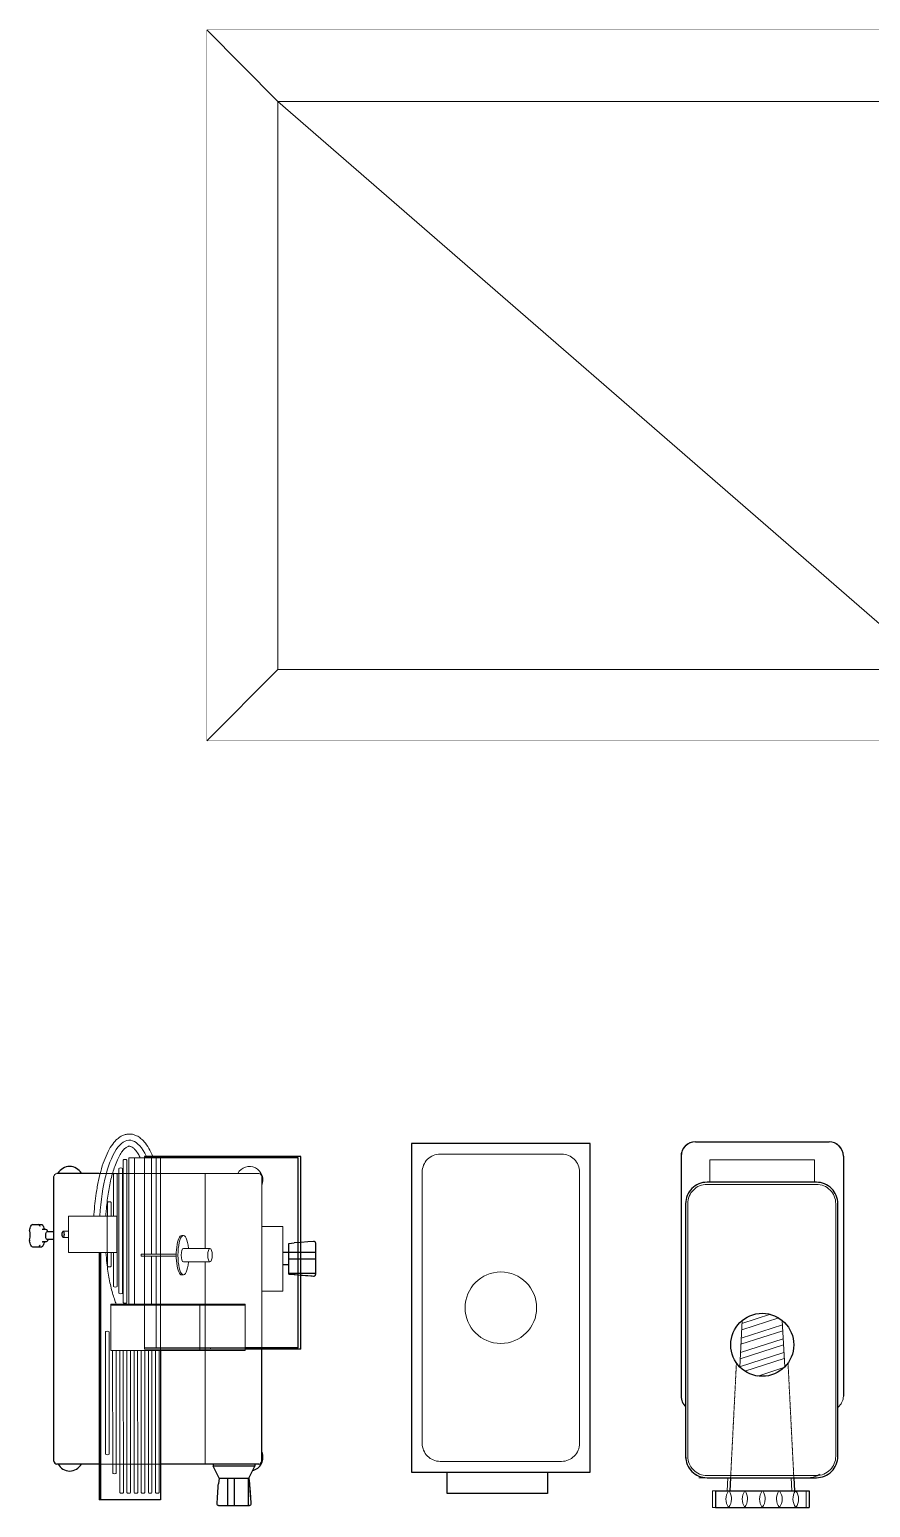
# Model space of a CAD drawing. Header units: millimetres. Extents: x 46649 to 61237, y -33954 to -18530.
# Drawn here: x 50574 to 51751, y -31240 to -29172 of the extents above; entities that cross this region are included whole.
import ezdxf

# ---------------------------------------------------------------- set-up
doc = ezdxf.new("R2010")
doc.units = ezdxf.units.MM
doc.linetypes.add('CENTER', pattern=[2, 1.25, -0.25, 0.25, -0.25])
for name, color, linetype, lineweight in [('ed-1', 6, 'Continuous', 5), ('eo-1', 7, 'Continuous', 9), ('eo-3', 2, 'Continuous', 25), ('Habtoor$0$eo-3', 2, 'Continuous', 25)]:
    doc.layers.add(name, color=color, linetype=linetype, lineweight=lineweight)

# ---------------------------------------------------------------- blocks, each defined once
blk = doc.blocks.new('Sammic PS-12 meat mincer')
at = {"layer": 'ed-1', "linetype": 'Continuous'}
for p, q in [((40.2, 486.5), (186.8, 486.5)), ((40.2, 486.5), (40.2, 455.1)), ((186.8, 486.5), (186.8, 455.1)), ((85.2, 257.5), (125, 270.3)), ((85.4, 261.7), (82.1, 196.6)), ((84.2, 237.1), (141.9, 255.6)), ((84.8, 248.7), (136.5, 265.3)), ((141.6, 261.7), (144.9, 196.6)), ((83.1, 216.7), (142.9, 235.9)), ((83.7, 228.3), (142.3, 247.2)), ((81.7, 197), (143.8, 217)), ((82.7, 207.9), (143.3, 227.4)), ((89.2, 190.8), (144.3, 208.6)), ((107.4, 183.9), (143.9, 195.7))]:
    blk.add_line(p, q, dxfattribs=at)
at = {"layer": 'ed-1', "linetype": 'CENTER'}
for p, q in [((77.4, 202.2), (69.3, 41.6)), ((149.6, 202.2), (157.7, 41.6))]:
    blk.add_line(p, q, dxfattribs=at)
at = {"layer": 'ed-1', "linetype": 'Continuous'}
blk.add_lwpolyline([(36.3, 44.6), (189.3, 44.6, 0.414214), (216.3, 71.6), (216.3, 425.1, 0.414214), (189.3, 452.1), (36.3, 452.1, 0.414214), (9.3, 425.1), (9.3, 71.6, 0.414214)], format="xyb", close=True, dxfattribs=at)
for centre, start, end in [((82.5, 11.6), 144.126, 215.874), ((50.7, 12), 322.5442, 34.2922), ((105.4, 11.6), 144.126, 215.874), ((73.1, 12), 322.5442, 34.2922), ((129.5, 11.6), 144.126, 215.874), ((97.8, 12), 322.5442, 34.2922), ((153.3, 12), 145.7078, 217.4558), ((121.6, 11.6), 324.126, 35.874), ((176.3, 12), 145.7078, 217.4558), ((144.5, 11.6), 324.126, 35.874)]:
    blk.add_arc(centre, 19.8, start, end, dxfattribs=at)
at = {"layer": 'eo-1'}
for p, q in [((0.3, 495.2), (1, 497.9)), ((1, 497.9), (1.9, 500)), ((1.9, 500), (2.9, 501.9)), ((2.9, 501.9), (4, 503.5)), ((4, 503.5), (5.9, 505.8)), ((5.9, 505.8), (7.4, 507.1)), ((7.4, 507.1), (9.4, 508.6)), ((9.4, 508.6), (11.3, 509.6)), ((11.3, 509.6), (13.2, 510.4)), ((13.2, 510.4), (14.5, 510.8)), ((14.5, 510.8), (16.4, 511.3)), ((16.4, 511.3), (17.8, 511.5)), ((17.8, 511.5), (19.4, 511.6)), ((19.4, 511.6), (20, 511.6)), ((20, 511.6), (207, 511.6)), ((207, 511.6), (209, 511.5)), ((209, 511.5), (210.8, 511.2)), ((210.8, 511.2), (213.4, 510.6)), ((213.4, 510.6), (215.8, 509.6)), ((215.8, 509.6), (217.6, 508.5)), ((217.6, 508.5), (219.8, 507)), ((219.8, 507), (221.4, 505.5)), ((221.4, 505.5), (223, 503.5)), ((223, 503.5), (224, 502.2)), ((224, 502.2), (225, 500.4)), ((225, 500.4), (225.9, 498.2)), ((225.9, 498.2), (226.4, 496.4)), ((226.4, 496.4), (226.8, 494.7)), ((0, 491.6), (0.1, 493.2)), ((0, 155.8), (0, 491.6)), ((0.1, 493.2), (0.3, 495.2)), ((226.8, 494.7), (226.9, 493.4)), ((226.9, 493.4), (227, 491.6)), ((227, 491.6), (227, 155.8)), ((0.1, 153.8), (0, 155.8)), ((0.5, 151.5), (0.1, 153.8)), ((1.1, 149.2), (0.5, 151.5)), ((2.3, 146.5), (1.1, 149.2)), ((3.7, 144.2), (2.3, 146.5)), ((223.7, 144.8), (222.7, 143.4)), ((224.6, 146.3), (223.7, 144.8)), ((225.5, 148.3), (224.6, 146.3)), ((226.2, 150.1), (225.5, 148.3)), ((226.6, 151.7), (226.2, 150.1)), ((226.9, 153.3), (226.6, 151.7)), ((227, 155.8), (226.9, 153.3)), ((5.1, 142.4), (3.7, 144.2)), ((6.3, 141.2), (5.1, 142.4)), ((6.3, 71.6), (6.3, 141.2)), ((220.3, 140.8), (219.3, 140)), ((219.3, 140), (219.3, 71.6)), ((221.3, 141.8), (220.3, 140.8)), ((222.7, 143.4), (221.3, 141.8)), ((6.3, 70.1), (6.3, 71.6)), ((6.9, 65.7), (6.3, 70.1)), ((7.9, 62.1), (6.9, 65.7)), ((9.7, 57.8), (7.9, 62.1)), ((218.4, 64.3), (216.8, 59.5)), ((219.1, 67.9), (218.4, 64.3)), ((219.3, 71.6), (219.1, 67.9)), ((12.3, 53.7), (9.7, 57.8)), ((15.1, 50.3), (12.3, 53.7)), ((18.1, 47.7), (15.1, 50.3)), ((22.9, 44.7), (18.1, 47.7)), ((27.6, 42.9), (22.9, 44.7)), ((113, 41.6), (24.7, 41.6)), ((32.1, 41.9), (27.6, 42.9)), ((36.3, 41.6), (32.1, 41.9)), ((64.5, 23.2), (65.5, 41.6)), ((65.5, 41.6), (153.8, 41.6)), ((153.8, 41.6), (154.7, 23.2)), ((179.1, 41.6), (177.7, 41.6)), ((181.1, 41.8), (179.1, 41.6)), ((184.9, 42.5), (181.1, 41.8)), ((187.7, 43.3), (184.9, 42.5)), ((190.2, 44.3), (187.7, 43.3)), ((194, 46.4), (190.2, 44.3)), ((208.6, 48.6), (205.6, 46.4)), ((211.9, 51.9), (208.6, 48.6)), ((214.6, 55.4), (211.9, 51.9)), ((216.8, 59.5), (214.6, 55.4)), ((44.1, 0), (44.1, 23.2)), ((64.5, 23.2), (44.1, 23.2)), ((91.7, 23.2), (112.1, 23.2)), ((154.7, 23.2), (175.1, 23.2)), ((175.1, 23.2), (175.1, 0)), ((175.1, 0), (44.1, 0))]:
    blk.add_line(p, q, dxfattribs=at)
at = {"layer": 'eo-3'}
for p, q in [((20, 511.6), (207, 511.6)), ((0, 491.6), (0, 155.8)), ((227, 491.6), (227, 155.8)), ((69.3, 41.6), (68.4, 23.2)), ((157.7, 41.6), (158.6, 23.2)), ((48, 23.2), (179, 23.2)), ((48, 23.2), (48, 0)), ((179, 23.2), (179, 0)), ((48, 0), (179, 0))]:
    blk.add_line(p, q, dxfattribs=at)
blk.add_lwpolyline([(36.3, 41.6), (189.3, 41.6, 0.414214), (219.3, 71.6), (219.3, 425.1, 0.414214), (189.3, 455.1), (36.3, 455.1, 0.414214), (6.3, 425.1), (6.3, 71.6, 0.414214)], format="xyb", close=True, dxfattribs=at)
blk.add_circle((113.5, 227.6), 44.1, dxfattribs=at)
for centre, start, end in [((20, 491.6), 90, 180), ((207, 491.6), 0, 90), ((20, 155.8), 180, 226.7663)]:
    blk.add_arc(centre, 20, start, end, dxfattribs=at)
blk = doc.blocks.new('Hobart Gravity feed slicer SL250-10')
at = {"layer": 'ed-1'}
for p, q in [((375.5, 345.5), (375.5, 353.2)), ((384, 345.5), (384, 353.2)), ((354.1, 278), (354.1, 345.5)), ((354.1, 345.5), (405.3, 345.5)), ((405.3, 278), (405.3, 345.5)), ((43.4, 300.8), (43.4, 302.5)), ((58.2, 216.9), (58.2, 302.4)), ((243.1, 293.9), (72.2, 293.8)), ((354.1, 290.9), (335, 290.9)), ((354.1, 291.4), (405.3, 291.4)), ((424.4, 290.9), (405.3, 290.9)), ((464.8, 79.3), (464.8, 302.6)), ((217.3, 273.9), (18.2, 273.8)), ((217.3, 268.9), (18.2, 268.8)), ((217.3, 283.9), (45.7, 283.8)), ((217.3, 278.9), (45.7, 278.8)), ((243.2, 288.9), (72.2, 288.8)), ((217.3, 286.3), (281.9, 286.3)), ((217.3, 98.4), (217.3, 286.3)), ((280.5, 98.4), (280.5, 286.3)), ((281.9, 98.4), (281.9, 286.3)), ((483.6, 269), (284.1, 268.9)), ((471.8, 275.1), (297.4, 275)), ((471.9, 270.1), (297.4, 270)), ((354.1, 282.6), (306.8, 282.6)), ((464, 277.6), (306.8, 277.6)), ((354.1, 285.9), (335, 285.9)), ((354.1, 278), (405.3, 278)), ((424.5, 285.9), (405.3, 285.9)), ((463.9, 282.6), (405.3, 282.6)), ((217.3, 263.9), (18.2, 263.8)), ((217.3, 258.9), (18.2, 258.8)), ((217.3, 253.9), (18.2, 253.8)), ((217.3, 248.9), (18.2, 248.8)), ((281.9, 261.2), (487, 261.2)), ((281.9, 253.4), (487, 253.4)), ((483.6, 264), (284.1, 263.9)), ((487, 239.1), (487, 261.2)), ((217.3, 243.9), (18.2, 243.8)), ((217.3, 238.9), (18.2, 238.8)), ((217.3, 233.9), (18.2, 233.8)), ((217.3, 228.9), (18.2, 228.8)), ((219, 239.1), (488.7, 239.1)), ((219, 98), (219, 239.1)), ((220.7, 98), (220.7, 239.1)), ((281.9, 229.7), (349.2, 229.7)), ((349.2, 194.9), (349.2, 243.7)), ((351.8, 194.9), (351.8, 243.7)), ((351.8, 229.7), (487, 229.7)), ((217.3, 223.9), (18.2, 223.8)), ((217.3, 218.9), (18.2, 218.8)), ((488.7, 216.7), (216.9, 216.7)), ((220.7, 223), (281.8, 223)), ((281.8, 223), (349.2, 223)), ((351.8, 223), (487, 223)), ((323.1, 187.2), (323.1, 184.8)), ((378, 187.2), (378, 184.8)), ((341.1, 147.7), (341.1, 184.8)), ((360, 147.7), (360, 184.8)), ((58.2, 154.3), (216.9, 154.3)), ((216.9, 154.3), (341.1, 154.3)), ((217.3, 162.1), (281.9, 162.1)), ((219, 146.8), (220.7, 146.8)), ((360, 154.3), (464.8, 154.3)), ((487, 146.8), (488.7, 146.8)), ((217.3, 98.4), (281.9, 98.4)), ((219, 86), (220.7, 86)), ((487, 86), (488.7, 86)), ((219.3, 75.1), (460.5, 75.1)), ((300.3, 45.6), (300.3, 75.1)), ((390.6, 45.6), (390.6, 75.1)), ((300.3, 45.6), (390.6, 45.6))]:
    blk.add_line(p, q, dxfattribs=at)
for centre, major_axis, ratio, start_param, end_param in [((460.5, 361.8), (-4.26, 0), 0.977564, 3.141593, 4.712389), ((72.2, 291.3), (0, 2.5), 0.370201, -0.000004, 3.141588), ((335, 288.4), (0, 2.5), 0.370201, -0.000004, 3.141588), ((381.1, 260.4), (130.4, 0), 0.322445, -0.600439, 1.384357), ((18.2, 271.3), (0, 2.5), 0.370201, -0.000004, 3.141588), ((45.7, 281.3), (0, 2.5), 0.370201, -0.000004, 3.141588), ((284.1, 266.4), (0, 2.5), 0.370201, -0.000004, 3.141588), ((297.4, 272.5), (0, 2.5), 0.370201, -0.000004, 3.141588), ((306.8, 280.1), (0, 2.5), 0.370201, -0.000004, 3.141588), ((18.2, 261.3), (0, 2.5), 0.370201, -0.000004, 3.141588), ((18.2, 251.3), (0, 2.5), 0.370201, -0.000004, 3.141588), ((18.2, 241.3), (0, 2.5), 0.370201, -0.000004, 3.141588), ((18.2, 231.3), (0, 2.5), 0.370201, -0.000004, 3.141588), ((350.5, 243.7), (-1.28, 0), 0.334542, 3.141593, 6.283185), ((18.2, 221.3), (0, 2.5), 0.370201, -0.000004, 3.141588), ((350.5, 184.8), (27.5, 0), 0.280877, -1.219222, 4.360815), ((350.5, 187.2), (-27.5, 0), 0.280877, 2.988352, 6.436426), ((350.5, 184.8), (-9.46, 0), 0.32606, 3.141593, 6.283185), ((350.5, 147.7), (9.46, 0), 0.32606, 3.141593, 9.424778), ((455.5, 92.4), (19.2, 0), 0.977564, 4.312004, 7.344773), ((460.5, 79.3), (-4.26, 0), 0.977564, 1.570796, 3.141593)]:
    blk.add_ellipse(centre, major_axis=major_axis, ratio=ratio, start_param=start_param, end_param=end_param, dxfattribs=at)
at = {"layer": 'ed-1', "extrusion": (0, 0, -1)}
for centre in [(243.1, 291.4), (424.4, 288.4), (463.9, 280.1), (471.8, 272.6), (483.6, 266.5)]:
    blk.add_ellipse(centre, major_axis=(0, 2.5), ratio=0.370201, start_param=-0.000004, end_param=3.075518, dxfattribs=at)
at = {"layer": 'ed-1'}
for points, knots in [([(354.1, 293.2), (349.2, 292.9), (344.3, 292.4), (331.8, 291.1), (324.3, 289.9), (310.2, 287.3), (303.5, 285.8), (291.7, 282.4), (286.5, 280.6), (281.9, 278.7)], [4.925493, 4.925493, 4.925493, 4.925493, 5.0445043, 5.0445043, 5.2384486, 5.2384486, 5.4323929, 5.4323929, 5.6169599, 5.6169599, 5.6169599, 5.6169599]), ([(488.7, 227.5), (492.8, 229.3), (496.5, 231.1), (503.4, 235.2), (506.5, 237.3), (511, 241.3), (512.6, 242.9), (515.4, 246.4), (516.7, 248.3), (518.4, 251.8), (519, 253.4), (519.8, 256.7), (520, 258.3), (520.1, 261.7), (519.9, 263.4), (519.2, 266.7), (518.7, 268.3), (517.3, 271.4), (516.5, 272.8), (514.5, 275.6), (513.4, 277), (511, 279.5), (509.7, 280.8), (505.4, 284.4), (502.1, 286.6), (494.6, 290.7), (490.5, 292.7), (481.6, 296.3), (476.8, 297.9), (466.4, 301), (460.9, 302.4), (449.4, 304.8), (443.4, 305.9), (427.7, 308.3), (417.8, 309.3), (406.8, 310), (406.1, 310.1), (405.3, 310.1)], [8.779378, 8.779378, 8.779378, 8.779378, 8.924225, 8.924225, 9.071381, 9.071381, 9.169905, 9.169905, 9.268429, 9.268429, 9.343491, 9.343491, 9.418553, 9.418553, 9.493614, 9.493614, 9.568676, 9.568676, 9.643738, 9.643738, 9.7188, 9.7188, 9.793861, 9.793861, 9.947495, 9.947495, 10.101129, 10.101129, 10.254763, 10.254763, 10.408397, 10.408397, 10.562031, 10.562031, 10.795563, 10.795563, 10.813173, 10.813173, 10.813173, 10.813173]), ([(487, 245.2), (488.9, 246.1), (490.6, 247.1), (494.6, 249.5), (496.6, 251), (499.2, 253.4), (500.1, 254.3), (501.4, 256), (501.9, 256.8), (502.5, 258.1), (502.7, 258.6), (502.9, 259.5), (503, 260), (503, 260.8), (503, 261.2), (502.8, 262.1), (502.6, 262.6), (502.1, 263.7), (501.7, 264.3), (500.8, 265.7), (500.3, 266.4), (498.9, 267.8), (498, 268.6), (495.5, 270.7), (493.7, 272), (489.2, 274.6), (486.7, 275.9), (481.1, 278.5), (478, 279.7), (469.2, 282.8), (463.2, 284.6), (450.2, 287.7), (443.2, 289.1), (428.4, 291.3), (420.6, 292.2), (410.2, 293.1), (407.8, 293.3), (405.3, 293.4)], [8.854827, 8.854827, 8.854827, 8.854827, 8.944021, 8.944021, 9.081718, 9.081718, 9.17619, 9.17619, 9.270662, 9.270662, 9.345896, 9.345896, 9.421129, 9.421129, 9.496362, 9.496362, 9.571595, 9.571595, 9.646828, 9.646828, 9.722061, 9.722061, 9.797294, 9.797294, 9.919537, 9.919537, 10.04178, 10.04178, 10.164024, 10.164024, 10.357968, 10.357968, 10.551912, 10.551912, 10.745857, 10.745857, 10.804907, 10.804907, 10.804907, 10.804907])]:
    blk.add_open_spline(points, degree=3, knots=knots, dxfattribs=at)
at = {"layer": 'eo-3'}
for p, q in [((362.4, 396.1), (362.4, 383)), ((363.2, 397.5), (364.4, 398.2)), ((364.4, 398.2), (365.7, 398.7)), ((365.7, 398.7), (367.2, 399.2)), ((367.2, 399.2), (368.9, 399.7)), ((368.9, 399.7), (370.7, 400)), ((371.5, 400), (373.6, 399.5)), ((373.6, 399.5), (376.3, 399.2)), ((376.3, 399.2), (379.1, 399.2)), ((379.1, 399.2), (381.8, 399.4)), ((381.8, 399.4), (384.1, 399.9)), ((384.1, 399.9), (384.2, 400)), ((385, 400), (386.8, 399.7)), ((386.8, 399.7), (388.5, 399.2)), ((388.5, 399.2), (390, 398.7)), ((390, 398.7), (391.3, 398.2)), ((391.3, 398.2), (392.5, 397.5)), ((393.3, 396.1), (393.3, 383)), ((363.2, 381.6), (364.4, 380.9)), ((363.5, 385.9), (364.3, 385.6)), ((364.3, 385.6), (364.8, 385.3)), ((364.4, 380.9), (365.7, 380.3)), ((364.8, 385.3), (365.1, 385.1)), ((365.1, 385.1), (365.1, 385)), ((365.7, 380.3), (367.2, 379.8)), ((367.2, 379.8), (368.9, 379.4)), ((368.9, 379.4), (369.3, 379.3)), ((369.3, 382.3), (369.3, 382.3)), ((369.3, 382.3), (369.3, 382.1)), ((369.3, 377.4), (369.3, 382.1)), ((369.3, 377.4), (369.5, 376.4)), ((369.5, 376.4), (370.1, 375.5)), ((370.1, 375.5), (371.3, 374.7)), ((371.3, 374.7), (372.7, 374.1)), ((372.7, 375.8), (373, 376.3)), ((372.7, 365.9), (372.7, 375.8)), ((372.7, 375.8), (372.7, 375.8)), ((373, 376.3), (373.7, 376.8)), ((373, 376.3), (373, 376.3)), ((373.7, 376.8), (374.8, 377.2)), ((373.7, 376.8), (373.7, 376.8)), ((374.8, 377.2), (376.3, 377.4)), ((374.8, 377.2), (374.8, 377.2)), ((376.3, 377.4), (377.9, 377.5)), ((376.3, 377.4), (376.3, 377.4)), ((377.9, 377.5), (379.4, 377.4)), ((377.9, 377.5), (377.9, 377.5)), ((379.4, 377.4), (380.9, 377.2)), ((379.4, 377.4), (379.4, 377.4)), ((380.9, 377.2), (382, 376.8)), ((380.9, 377.2), (380.9, 377.2)), ((382, 376.8), (382.7, 376.3)), ((382, 376.8), (382, 376.8)), ((382.7, 376.3), (383, 375.8)), ((382.7, 376.3), (382.7, 376.3)), ((383, 365.9), (383, 375.8)), ((383, 374.1), (383.4, 374.3)), ((383.4, 374.3), (385.4, 375.4)), ((385.4, 375.4), (386, 376.1)), ((386, 376.1), (386.4, 377.3)), ((386.4, 382.1), (386.4, 382.3)), ((386.4, 377.4), (386.4, 382.1)), ((386.4, 379.3), (386.8, 379.4)), ((386.4, 377.3), (386.4, 377.4)), ((386.8, 379.4), (388.5, 379.8)), ((388.5, 379.8), (390, 380.3)), ((390, 380.3), (391.3, 380.9)), ((390.6, 385.1), (390.9, 385.3)), ((390.6, 385), (390.6, 385.1)), ((390.9, 385.3), (391.4, 385.6)), ((391.3, 380.9), (392.5, 381.6)), ((391.4, 385.6), (392.2, 385.9)), ((58.2, 302.4), (58.2, 361.8)), ((62.4, 365.9), (460.5, 365.9)), ((464.8, 302.6), (464.8, 361.8)), ((354.1, 302.5), (8, 302.5)), ((8, 216.7), (8, 302.5)), ((354.1, 300.8), (8, 300.8)), ((487, 24.4), (487, 239.1)), ((488.7, 20.5), (488.7, 239.1)), ((216.9, 216.7), (8, 216.7)), ((58.2, 79.3), (58.2, 216.9)), ((0, 135.9), (0.2, 136.6)), ((0, 135.9), (0, 92.5)), ((0.2, 136.6), (0.7, 137.2)), ((0.7, 137.2), (1.5, 137.7)), ((1.5, 137.7), (2.3, 137.8)), ((2.3, 137.8), (2.8, 137.8)), ((2.8, 137.8), (11.2, 137.2)), ((11.2, 137.2), (25.8, 136.2)), ((25.8, 136.2), (28.4, 136)), ((28.4, 136), (30.7, 135.8)), ((30.7, 135.8), (30.7, 135.8)), ((30.7, 135.8), (30.7, 135.8)), ((38.4, 135), (30.7, 135.8)), ((38.4, 135), (55.4, 143.3)), ((38.4, 135), (38.4, 93.3)), ((58.2, 143.3), (55.4, 143.3)), ((55.4, 85), (55.4, 143.3)), ((0, 122.5), (38.4, 122.5)), ((0, 113.6), (38.4, 113.6)), ((0, 94), (38.4, 94)), ((0.1, 91.9), (0, 92.5)), ((0.4, 91.4), (0.1, 91.9)), ((0.9, 90.9), (0.4, 91.4)), ((1.5, 90.7), (0.9, 90.9)), ((2.1, 90.5), (1.5, 90.7)), ((2.8, 90.5), (2.1, 90.5)), ((11.2, 91.1), (2.8, 90.5)), ((5, 90.7), (2.8, 90.5)), ((14.6, 91.4), (5, 90.7)), ((18.8, 91.7), (11.2, 91.1)), ((21, 91.8), (14.6, 91.4)), ((23.8, 92), (18.8, 91.7)), ((25.2, 92.1), (21, 91.8)), ((26.9, 92.2), (23.8, 92)), ((27.9, 92.3), (25.2, 92.1)), ((29.8, 92.4), (26.9, 92.2)), ((30.7, 92.5), (29.3, 92.4)), ((38.4, 93.3), (30.7, 92.5)), ((30.7, 92.5), (30.7, 92.5)), ((30.7, 92.5), (30.7, 92.5)), ((30.7, 92.5), (30.7, 92.5)), ((38.4, 93.3), (55.4, 85)), ((58.2, 85), (55.4, 85)), ((219, 20.5), (219, 98)), ((220.7, 24.4), (220.7, 98)), ((62.4, 75.1), (219.3, 75.1)), ((337, 37.2), (337, 45.6)), ((354.1, 37.2), (354.1, 45.6)), ((220.7, 24.4), (487, 24.4)), ((323.3, 29.2), (322.7, 20.5)), ((323.4, 30), (323.3, 28.7)), ((324.2, 37.2), (323.4, 30)), ((323.4, 30), (323.4, 30)), ((323.4, 30), (323.4, 30)), ((323.4, 30), (323.4, 30)), ((324.2, 37.2), (366.9, 37.2)), ((324.9, 20.7), (324.9, 37.2)), ((344.9, 20.2), (344.9, 37.2)), ((354.1, 20.6), (354.1, 37.2)), ((366.9, 37.2), (367.7, 30)), ((368.4, 20.5), (367.7, 30)), ((367.7, 30), (367.7, 30)), ((367.7, 30), (367.7, 30)), ((219, 20.5), (488.7, 20.5)), ((322, 10.9), (321.4, 2.7)), ((321.5, 4.9), (321.4, 2.7)), ((321.4, 2.7), (321.4, 2.1)), ((321.4, 2.1), (321.5, 1.5)), ((322.2, 14.2), (321.5, 4.9)), ((321.5, 1.5), (321.8, 0.9)), ((321.8, 0.9), (322.2, 0.4)), ((322.5, 18.3), (322, 10.9)), ((322.7, 20.6), (322.2, 14.2)), ((322.2, 0.4), (322.8, 0.1)), ((322.7, 20.5), (322.5, 18.3)), ((322.8, 0.1), (323.3, 0)), ((367.7, 0), (323.3, 0)), ((324.9, 0), (324.9, 20.7)), ((344.9, 0), (344.9, 20.2)), ((354.1, 0), (354.1, 20.6)), ((367.7, 0), (368.5, 0.2)), ((369.1, 11), (368.4, 20.5)), ((368.5, 0.2), (369.2, 0.7)), ((369.7, 2.7), (369.1, 11)), ((369.2, 0.7), (369.6, 1.5)), ((369.6, 1.5), (369.7, 2.3)), ((369.7, 2.3), (369.7, 2.7))]:
    blk.add_line(p, q, dxfattribs=at)
for centre, major_axis, start_param, end_param in [((364.1, 396.1), (-1.7, 0), -0.978602, 0), ((371, 398.4), (1.7, 0), 1.275504, 1.73739), ((384.7, 398.4), (1.7, 0), 1.404203, 1.866088), ((391.6, 396.1), (-1.7, 0), 3.141593, 4.120195), ((364.1, 387.5), (-1.7, 0), 0, 1.214758), ((364.1, 383), (1.7, 0), 3.141593, 4.120195), ((391.6, 387.5), (1.7, 0), -1.214758, 0), ((391.6, 383), (1.7, 0), -0.978602, 0), ((67.7, 343.9), (-19.2, 0), -1.054195, 1.054195), ((62.4, 361.8), (4.26, 0), 1.570796, 3.141593), ((455.5, 343.9), (19.2, 0), -1.061587, 1.061587), ((67.7, 92.4), (-19.2, 0), 0.230093, 1.971181), ((62.4, 79.3), (-4.26, 0), 0, 1.570796)]:
    blk.add_ellipse(centre, major_axis=major_axis, ratio=0.977564, start_param=start_param, end_param=end_param, dxfattribs=at)
blk.add_ellipse((379.7, 353.2), major_axis=(-4.26, 0), ratio=0.328862, dxfattribs=at)
blk = doc.blocks.new('Habtoor$0$WEWQE')
at = {"layer": 'ed-1'}
blk.add_line((530106154.9, 177871031.3), (530105359.9, 177870116.3), dxfattribs=at)
at = {"layer": 'eo-1'}
for p, q in [((530105359.9, 177871031.3), (530105260.3, 177871130.5)), ((530106154.9, 177871031.3), (530106255.3, 177871130.5)), ((530105359.9, 177870116.3), (530105359.9, 177871031.3)), ((530105359.9, 177871031.3), (530106154.9, 177871031.3)), ((530106154.9, 177870116.3), (530106154.9, 177871031.3)), ((530105359.9, 177870116.3), (530105260.3, 177870015.5)), ((530105359.9, 177870116.3), (530106154.9, 177870116.3)), ((530106154.9, 177870116.3), (530106255.3, 177870015.5))]:
    blk.add_line(p, q, dxfattribs=at)
at = {"layer": 'eo-1', "const_width": 0.5}
for points in [[(530105819.4, 177870015.5), (530105819.4, 177870001.7), (530106122.4, 177870001.7), (530106122.4, 177870007.1), (530105827.6, 177870007.1), (530105827.6, 177870015.5)], [(530106111.6, 177870015.5), (530106111.6, 177869993.6), (530106146.8, 177869993.6), (530106146.8, 177870015.5)]]:
    blk.add_lwpolyline(points, dxfattribs=at)
at = {"layer": 'Habtoor$0$eo-3', "const_width": 0.5}
blk.add_lwpolyline([(530105260.3, 177870015.5), (530106255.3, 177870015.5), (530106255.3, 177871130.5), (530105260.3, 177871130.5)], close=True, dxfattribs=at)

msp = doc.modelspace()

# ---------------------------------------------------------------- linework, layer by layer
at = {"layer": 'ed-1'}
msp.add_lwpolyline([(51123.580394, -30770.287472), (51123.580394, -31150.287472, 0.4142135624), (51148.580394, -31175.287472), (51318.580394, -31175.287472, 0.4142135624), (51343.580394, -31150.287472), (51343.580394, -30770.287472, 0.4142135624), (51318.580394, -30745.287472), (51148.580394, -30745.287472, 0.4142135624)], format="xyb", close=True, dxfattribs=at)
msp.add_circle((51233.580394, -30960.287472), 50, dxfattribs=at)
at = {"layer": 'eo-3'}
msp.add_lwpolyline([(51108.580394, -30730.287472), (51108.580394, -31190.287472), (51358.580394, -31190.287472), (51358.580394, -30730.287472)], close=True, dxfattribs=at)
msp.add_lwpolyline([(51298.580394, -31190.287472), (51298.580394, -31220.287472), (51158.580394, -31220.287472), (51158.580394, -31190.287472)], dxfattribs=at)

# ---------------------------------------------------------------- block references
at = {"layer": 'ed-1', "rotation": 90}
msp.add_blockref('Hobart Gravity feed slicer SL250-10', (50974.356133, -31237.30169), dxfattribs=at)
at = {"layer": 'eo-3', "rotation": 89.99999999999999}
msp.add_blockref('Habtoor$0$WEWQE', (177921952.975491, -530135427.099714, -1591.784067), dxfattribs=at)
at = {"layer": 'eo-3'}
msp.add_blockref('Sammic PS-12 meat mincer', (51485.682935, -31239.787037), dxfattribs=at)

doc.saveas('drawing.dxf')
